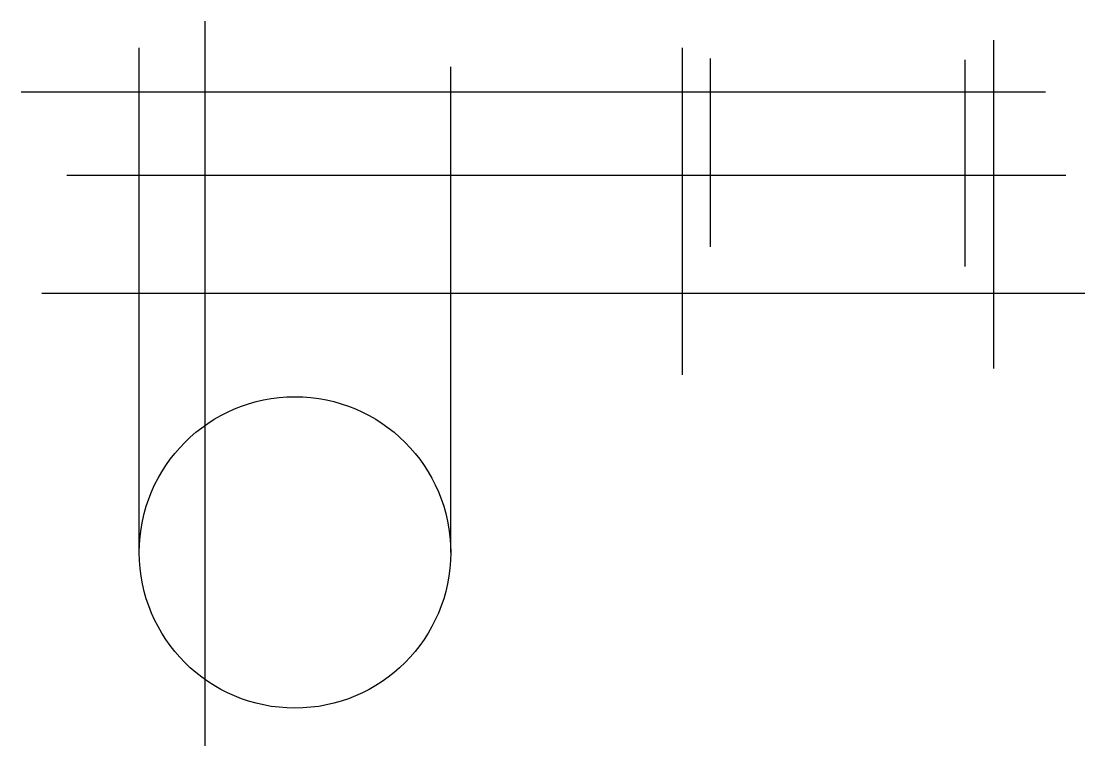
# Model space of a CAD drawing. Header units: millimetres. Extents: x 310 to 695, y 1583 to 1845.
import ezdxf

# ---------------------------------------------------------------- set-up
doc = ezdxf.new("R2010")
doc.units = ezdxf.units.MM

msp = doc.modelspace()

# ---------------------------------------------------------------- linework, layer by layer
for p, q in [((376.79, 1583.06), (376.79, 1845.13)), ((352.9, 1652.98), (352.9, 1835.46)), ((549.22, 1835.46), (549.22, 1717.22)), ((661.86, 1838.31), (661.86, 1719.49)), ((559.49, 1763.52), (559.49, 1831.7)), ((651.59, 1756.4), (651.59, 1831.19)), ((465.54, 1652.98), (465.54, 1828.64)), ((310.23, 1819.55), (680.64, 1819.55)), ((326.73, 1789.42), (688.03, 1789.42)), ((317.63, 1746.78), (694.86, 1746.78))]:
    msp.add_line(p, q)
msp.add_circle((409.22, 1652.98), 56.32)

doc.saveas('drawing.dxf')
